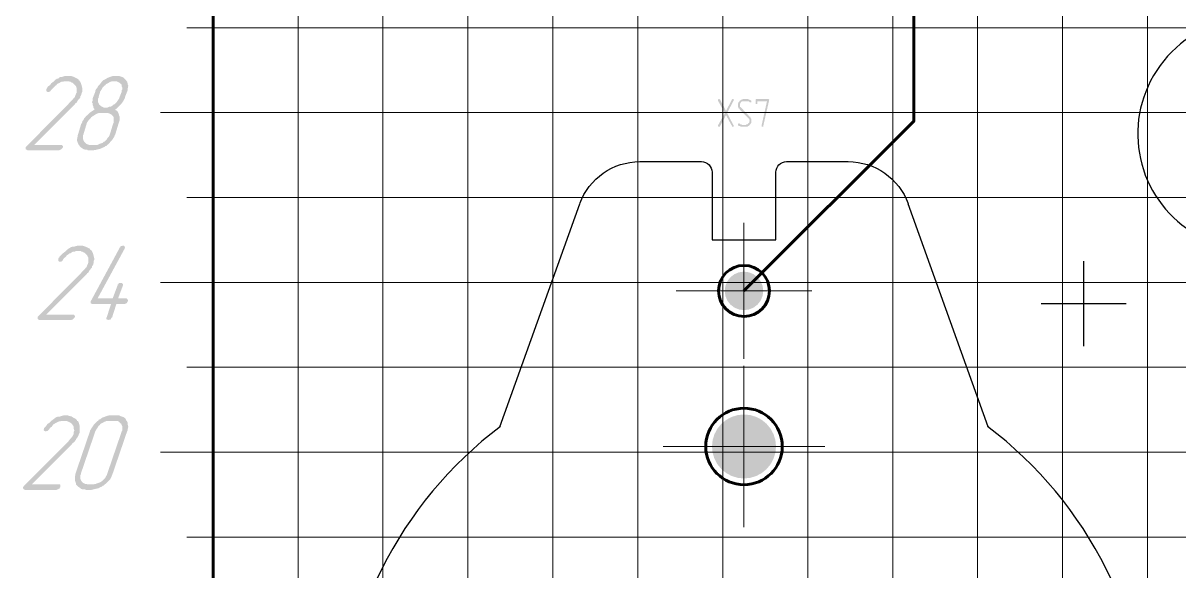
# Paper-space layout 'Layout1' of a CAD drawing. Extents: x -1 to 840, y -1 to 593.
# Drawn here: x 100.3 to 154.8, y 365.6 to 391.4 of the extents above; entities that cross this region are included whole.
import ezdxf

# ---------------------------------------------------------------- set-up
doc = ezdxf.new("R2010")
doc.units = 0
doc.header["$MEASUREMENT"] = 0
doc.layers.add('PDF _Геометрия', color=7, linetype='CONTINUOUS')
doc.layers.add('PDF _Сплошная заливка', color=7, linetype='CONTINUOUS')

psp = doc.layouts.get("Layout1")

# ---------------------------------------------------------------- hatches: boundary and pattern name
at = {"layer": 'PDF _Сплошная заливка', "transparency": 33554559}
for points in [[(102.505, 388.92), (102.53, 388.92), (102.581, 388.92), (102.657, 388.895), (102.733, 388.869), (102.835, 388.819), (102.937, 388.768), (102.962, 388.717), (103.013, 388.692), (103.013, 388.666), (103.013, 388.666), (103.038, 388.641), (103.038, 388.641), (103.064, 388.59), (103.089, 388.514), (103.114, 388.412), (103.14, 388.311), (103.14, 388.26), (103.14, 388.184), (103.114, 388.133), (103.089, 388.057), (103.089, 388.057), (103.089, 388.031), (103.089, 388.031), (103.064, 387.98), (103.038, 387.955), (103.038, 387.904), (102.987, 387.828), (102.962, 387.828), (102.962, 387.803), (102.937, 387.777), (102.911, 387.752), (102.886, 387.701), (102.86, 387.65), (102.81, 387.625), (102.759, 387.549), (100.879, 385.669), (102.149, 385.669), (102.149, 385.669), (102.174, 385.669), (102.2, 385.644), (102.2, 385.618), (102.225, 385.618), (102.225, 385.593), (102.225, 385.542), (102.2, 385.542), (102.2, 385.517), (102.174, 385.491), (102.149, 385.466), (102.149, 385.466), (102.124, 385.44), (102.098, 385.44), (102.047, 385.415), (100.549, 385.415), (100.523, 385.44), (100.498, 385.44), (100.472, 385.466), (100.472, 385.466), (100.472, 385.491), (100.472, 385.517), (100.472, 385.567), (100.472, 385.567), (100.472, 385.567), (100.523, 385.618), (102.581, 387.701), (102.683, 387.803), (102.733, 387.879), (102.759, 387.879), (102.759, 387.904), (102.759, 387.904), (102.784, 387.93), (102.81, 388.006), (102.835, 388.057), (102.835, 388.082), (102.835, 388.082), (102.86, 388.107), (102.86, 388.158), (102.86, 388.209), (102.86, 388.285), (102.86, 388.361), (102.835, 388.438), (102.81, 388.463), (102.784, 388.488), (102.784, 388.488), (102.759, 388.514), (102.759, 388.514), (102.733, 388.539), (102.683, 388.59), (102.606, 388.616), (102.606, 388.616), (102.581, 388.641), (102.556, 388.641), (102.53, 388.641), (102.505, 388.666), (102.479, 388.666), (102.378, 388.666), (102.352, 388.666), (102.327, 388.666), (102.276, 388.666), (102.225, 388.641), (102.149, 388.641), (102.098, 388.616), (102.022, 388.565), (102.022, 388.565), (101.997, 388.565), (101.946, 388.539), (101.92, 388.488), (101.87, 388.463), (101.793, 388.387), (101.743, 388.336), (101.666, 388.26), (101.666, 388.234), (101.641, 388.234), (101.641, 388.209), (101.616, 388.184), (101.59, 388.184), (101.59, 388.184), (101.565, 388.158), (101.539, 388.158), (101.514, 388.158), (101.489, 388.158), (101.463, 388.184), (101.438, 388.184), (101.438, 388.209), (101.438, 388.234), (101.438, 388.26), (101.438, 388.285), (101.463, 388.336), (101.463, 388.336), (101.463, 388.336), (101.489, 388.361), (101.489, 388.387), (101.539, 388.438), (101.616, 388.488), (101.666, 388.565), (101.768, 388.641), (101.844, 388.717), (101.946, 388.793), (101.946, 388.793), (101.946, 388.793), (101.997, 388.793), (102.047, 388.844), (102.098, 388.869), (102.174, 388.869), (102.251, 388.895), (102.352, 388.92), (102.454, 388.92), (102.479, 388.92)], [(133.778, 387.828), (133.778, 387.828), (133.803, 387.803), (133.803, 387.803), (133.803, 387.803), (133.803, 387.803), (133.829, 387.777), (133.829, 387.777), (133.829, 387.777), (133.803, 387.752), (133.803, 387.752), (133.498, 387.168), (133.803, 386.583), (133.803, 386.583), (133.803, 386.583), (133.803, 386.583), (133.829, 386.558), (133.829, 386.558), (133.803, 386.558), (133.803, 386.558), (133.803, 386.533), (133.803, 386.533), (133.803, 386.533), (133.778, 386.533), (133.778, 386.533), (133.753, 386.533), (133.753, 386.533), (133.727, 386.533), (133.727, 386.533), (133.727, 386.558), (133.448, 387.066), (133.168, 386.558), (133.168, 386.533), (133.143, 386.533), (133.143, 386.533), (133.117, 386.533), (133.117, 386.533), (133.117, 386.533), (133.117, 386.533), (133.092, 386.533), (133.092, 386.533), (133.092, 386.533), (133.092, 386.533), (133.067, 386.558), (133.067, 386.558), (133.067, 386.558), (133.067, 386.583), (133.067, 386.583), (133.067, 386.583), (133.397, 387.168), (133.067, 387.752), (133.067, 387.777), (133.067, 387.777), (133.067, 387.777), (133.067, 387.803), (133.092, 387.803), (133.092, 387.803), (133.092, 387.828), (133.117, 387.828), (133.117, 387.828), (133.117, 387.828), (133.143, 387.828), (133.143, 387.828), (133.143, 387.803), (133.168, 387.803), (133.448, 387.269), (133.727, 387.803), (133.727, 387.803), (133.727, 387.803), (133.727, 387.803), (133.753, 387.828), (133.753, 387.828), (133.778, 387.828)], [(134.438, 387.828), (134.464, 387.828), (134.489, 387.828), (134.515, 387.803), (134.515, 387.803), (134.54, 387.803), (134.54, 387.803), (134.565, 387.803), (134.565, 387.777), (134.591, 387.777), (134.642, 387.752), (134.642, 387.752), (134.642, 387.752), (134.642, 387.752), (134.642, 387.752), (134.642, 387.752), (134.642, 387.727), (134.642, 387.727), (134.642, 387.727), (134.642, 387.701), (134.642, 387.701), (134.642, 387.676), (134.642, 387.676), (134.616, 387.676), (134.616, 387.676), (134.616, 387.676), (134.591, 387.676), (134.565, 387.676), (134.565, 387.676), (134.54, 387.701), (134.54, 387.701), (134.515, 387.727), (134.489, 387.727), (134.464, 387.727), (134.413, 387.727), (134.261, 387.727), (134.261, 387.727), (134.235, 387.727), (134.21, 387.727), (134.184, 387.701), (134.159, 387.701), (134.159, 387.676), (134.134, 387.676), (134.134, 387.676), (134.134, 387.65), (134.134, 387.625), (134.108, 387.625), (134.108, 387.599), (134.108, 387.574), (134.108, 387.549), (134.108, 387.498), (134.108, 387.498), (134.108, 387.472), (134.108, 387.472), (134.108, 387.472), (134.108, 387.472), (134.108, 387.447), (134.134, 387.447), (134.159, 387.422), (134.565, 386.99), (134.565, 386.99), (134.565, 386.99), (134.591, 386.99), (134.591, 386.964), (134.591, 386.964), (134.616, 386.939), (134.616, 386.914), (134.616, 386.914), (134.642, 386.888), (134.642, 386.837), (134.642, 386.837), (134.642, 386.812), (134.642, 386.787), (134.642, 386.787), (134.642, 386.787), (134.642, 386.787), (134.642, 386.761), (134.642, 386.736), (134.642, 386.71), (134.616, 386.685), (134.591, 386.634), (134.565, 386.609), (134.565, 386.609), (134.565, 386.583), (134.54, 386.583), (134.515, 386.558), (134.489, 386.558), (134.464, 386.533), (134.413, 386.533), (134.388, 386.533), (134.362, 386.533), (134.21, 386.533), (134.21, 386.533), (134.184, 386.533), (134.159, 386.533), (134.134, 386.533), (134.083, 386.558), (134.057, 386.558), (134.032, 386.583), (134.007, 386.609), (134.007, 386.634), (134.007, 386.634), (134.007, 386.634), (134.007, 386.634), (134.007, 386.66), (134.007, 386.66), (134.032, 386.66), (134.032, 386.66), (134.057, 386.685), (134.083, 386.66), (134.083, 386.66), (134.083, 386.66), (134.108, 386.66), (134.108, 386.634), (134.134, 386.634), (134.159, 386.634), (134.21, 386.609), (134.235, 386.609), (134.388, 386.609), (134.388, 386.609), (134.413, 386.634), (134.438, 386.634), (134.464, 386.634), (134.489, 386.66), (134.489, 386.66), (134.489, 386.685), (134.515, 386.685), (134.515, 386.685), (134.54, 386.71), (134.54, 386.736), (134.54, 386.761), (134.565, 386.787), (134.565, 386.812), (134.54, 386.837), (134.54, 386.837), (134.54, 386.837), (134.54, 386.837), (134.54, 386.863), (134.54, 386.863), (134.54, 386.863), (134.54, 386.863), (134.54, 386.863), (134.54, 386.888), (134.54, 386.888), (134.515, 386.914), (134.515, 386.914), (134.489, 386.939), (134.083, 387.346), (134.083, 387.346), (134.083, 387.346), (134.083, 387.371), (134.057, 387.371), (134.057, 387.396), (134.032, 387.396), (134.032, 387.422), (134.032, 387.447), (134.032, 387.447), (134.007, 387.447), (134.007, 387.472), (134.007, 387.472), (134.007, 387.498), (134.007, 387.498), (134.007, 387.549), (134.007, 387.549), (134.007, 387.549), (134.007, 387.549), (134.007, 387.574), (134.007, 387.574), (134.007, 387.599), (134.032, 387.65), (134.032, 387.676), (134.057, 387.701), (134.083, 387.727), (134.083, 387.727), (134.083, 387.752), (134.083, 387.752), (134.108, 387.752), (134.134, 387.777), (134.159, 387.803), (134.21, 387.803), (134.235, 387.828), (134.261, 387.828)], [(135.455, 387.828), (135.455, 387.828), (135.48, 387.803), (135.48, 387.803), (135.48, 387.803), (135.48, 387.803), (135.48, 387.777), (135.48, 387.777), (135.201, 386.558), (135.201, 386.558), (135.201, 386.558), (135.201, 386.533), (135.201, 386.533), (135.175, 386.533), (135.15, 386.533), (135.15, 386.533), (135.15, 386.533), (135.124, 386.533), (135.124, 386.533), (135.124, 386.533), (135.124, 386.558), (135.124, 386.558), (135.124, 386.583), (135.378, 387.727), (134.921, 387.727), (134.921, 387.625), (134.921, 387.625), (134.921, 387.625), (134.921, 387.625), (134.921, 387.599), (134.921, 387.599), (134.921, 387.599), (134.896, 387.599), (134.896, 387.599), (134.896, 387.599), (134.87, 387.599), (134.87, 387.599), (134.845, 387.599), (134.845, 387.599), (134.845, 387.599), (134.845, 387.625), (134.845, 387.625), (134.845, 387.777), (134.845, 387.777), (134.845, 387.777), (134.845, 387.803), (134.845, 387.803), (134.845, 387.803), (134.87, 387.828), (134.87, 387.828), (134.896, 387.828)], [(103.064, 380.919), (103.089, 380.919), (103.14, 380.919), (103.216, 380.894), (103.292, 380.868), (103.394, 380.818), (103.496, 380.767), (103.521, 380.716), (103.572, 380.691), (103.572, 380.665), (103.572, 380.665), (103.597, 380.665), (103.597, 380.64), (103.623, 380.589), (103.648, 380.513), (103.673, 380.411), (103.699, 380.31), (103.699, 380.259), (103.673, 380.208), (103.673, 380.132), (103.648, 380.056), (103.648, 380.056), (103.648, 380.056), (103.648, 380.03), (103.623, 379.979), (103.597, 379.954), (103.597, 379.903), (103.521, 379.827), (103.521, 379.827), (103.521, 379.802), (103.496, 379.776), (103.47, 379.751), (103.445, 379.7), (103.419, 379.649), (103.368, 379.624), (103.318, 379.548), (101.438, 377.668), (102.708, 377.668), (102.708, 377.668), (102.733, 377.668), (102.759, 377.643), (102.759, 377.617), (102.784, 377.617), (102.784, 377.592), (102.784, 377.541), (102.759, 377.541), (102.759, 377.516), (102.733, 377.49), (102.708, 377.465), (102.708, 377.465), (102.683, 377.439), (102.657, 377.439), (102.606, 377.414), (101.107, 377.414), (101.082, 377.439), (101.057, 377.439), (101.031, 377.465), (101.031, 377.465), (101.031, 377.49), (101.031, 377.516), (101.031, 377.567), (101.031, 377.567), (101.031, 377.567), (101.082, 377.617), (103.14, 379.7), (103.241, 379.802), (103.292, 379.878), (103.318, 379.878), (103.318, 379.903), (103.318, 379.903), (103.343, 379.929), (103.368, 380.005), (103.394, 380.056), (103.394, 380.081), (103.394, 380.081), (103.419, 380.107), (103.419, 380.157), (103.419, 380.208), (103.419, 380.284), (103.419, 380.36), (103.368, 380.437), (103.368, 380.462), (103.343, 380.488), (103.318, 380.513), (103.318, 380.513), (103.318, 380.513), (103.292, 380.538), (103.241, 380.589), (103.165, 380.615), (103.165, 380.615), (103.14, 380.64), (103.114, 380.64), (103.089, 380.64), (103.064, 380.665), (103.013, 380.665), (102.937, 380.665), (102.911, 380.665), (102.86, 380.665), (102.835, 380.665), (102.784, 380.64), (102.708, 380.64), (102.657, 380.615), (102.581, 380.564), (102.581, 380.564), (102.556, 380.564), (102.505, 380.538), (102.479, 380.513), (102.403, 380.462), (102.352, 380.386), (102.276, 380.335), (102.225, 380.259), (102.225, 380.233), (102.2, 380.233), (102.2, 380.208), (102.174, 380.183), (102.149, 380.183), (102.149, 380.183), (102.124, 380.157), (102.098, 380.157), (102.073, 380.157), (102.047, 380.157), (102.022, 380.183), (101.997, 380.208), (101.997, 380.208), (101.997, 380.233), (101.997, 380.259), (101.997, 380.284), (102.022, 380.335), (102.022, 380.335), (102.022, 380.36), (102.047, 380.36), (102.047, 380.386), (102.098, 380.437), (102.174, 380.513), (102.225, 380.564), (102.327, 380.64), (102.403, 380.716), (102.505, 380.792), (102.505, 380.792), (102.505, 380.792), (102.556, 380.818), (102.581, 380.843), (102.657, 380.868), (102.733, 380.868), (102.81, 380.894), (102.911, 380.919), (103.013, 380.919), (103.038, 380.919)], [(105.071, 380.919), (105.096, 380.919), (105.121, 380.894), (105.121, 380.894), (105.121, 380.868), (105.147, 380.843), (105.121, 380.792), (105.121, 380.767), (103.851, 378.43), (104.562, 378.43), (104.791, 379.04), (104.791, 379.065), (104.791, 379.09), (104.817, 379.09), (104.842, 379.141), (104.867, 379.141), (104.867, 379.167), (104.918, 379.167), (104.944, 379.167), (104.969, 379.167), (104.969, 379.167), (104.994, 379.167), (105.02, 379.141), (105.02, 379.141), (105.045, 379.116), (105.045, 379.09), (105.045, 379.04), (104.817, 378.43), (105.198, 378.43), (105.223, 378.43), (105.248, 378.405), (105.274, 378.379), (105.274, 378.379), (105.274, 378.354), (105.299, 378.328), (105.274, 378.303), (105.274, 378.303), (105.274, 378.278), (105.248, 378.252), (105.223, 378.201), (105.198, 378.201), (105.198, 378.201), (105.147, 378.176), (105.121, 378.176), (104.74, 378.176), (104.537, 377.541), (104.512, 377.541), (104.512, 377.516), (104.486, 377.49), (104.461, 377.439), (104.436, 377.439), (104.436, 377.439), (104.385, 377.439), (104.359, 377.414), (104.359, 377.414), (104.334, 377.439), (104.308, 377.439), (104.283, 377.439), (104.283, 377.465), (104.258, 377.465), (104.258, 377.49), (104.258, 377.516), (104.283, 377.541), (104.486, 378.176), (103.597, 378.176), (103.572, 378.176), (103.546, 378.201), (103.521, 378.201), (103.521, 378.201), (103.521, 378.227), (103.521, 378.252), (103.521, 378.303), (103.546, 378.328), (104.893, 380.818), (104.893, 380.843), (104.918, 380.843), (104.918, 380.868), (104.944, 380.894), (105.045, 380.919), (105.045, 380.919)], [(134.294, 378.788), (133.386, 378.788), (133.417, 379.022), (133.508, 379.241), (133.652, 379.429), (133.84, 379.574), (134.059, 379.664), (134.294, 379.695)], [(134.294, 378.788), (134.294, 377.88), (134.059, 377.911), (133.84, 378.001), (133.652, 378.146), (133.508, 378.334), (133.417, 378.552), (133.386, 378.788)], [(102.403, 372.918), (102.428, 372.918), (102.454, 372.918), (102.53, 372.893), (102.632, 372.868), (102.708, 372.817), (102.81, 372.766), (102.86, 372.715), (102.886, 372.69), (102.886, 372.664), (102.911, 372.664), (102.911, 372.664), (102.937, 372.639), (102.962, 372.588), (102.987, 372.512), (103.013, 372.41), (103.013, 372.309), (103.013, 372.258), (103.013, 372.207), (103.013, 372.131), (102.987, 372.055), (102.987, 372.055), (102.987, 372.055), (102.962, 372.029), (102.962, 372.004), (102.937, 371.953), (102.911, 371.902), (102.86, 371.826), (102.86, 371.826), (102.835, 371.801), (102.835, 371.775), (102.81, 371.75), (102.784, 371.699), (102.733, 371.648), (102.683, 371.623), (102.632, 371.547), (100.752, 369.667), (102.022, 369.667), (102.047, 369.667), (102.073, 369.667), (102.098, 369.642), (102.098, 369.616), (102.098, 369.616), (102.098, 369.591), (102.098, 369.54), (102.098, 369.54), (102.073, 369.515), (102.073, 369.489), (102.047, 369.464), (102.022, 369.464), (101.997, 369.438), (101.971, 369.438), (101.92, 369.413), (100.422, 369.413), (100.396, 369.438), (100.371, 369.438), (100.371, 369.464), (100.345, 369.464), (100.345, 369.489), (100.345, 369.515), (100.345, 369.566), (100.371, 369.566), (100.371, 369.566), (100.396, 369.616), (102.479, 371.699), (102.556, 371.801), (102.632, 371.877), (102.632, 371.877), (102.632, 371.902), (102.657, 371.902), (102.657, 371.928), (102.708, 372.004), (102.733, 372.055), (102.733, 372.08), (102.733, 372.08), (102.733, 372.106), (102.733, 372.156), (102.759, 372.207), (102.733, 372.283), (102.733, 372.359), (102.708, 372.436), (102.683, 372.461), (102.657, 372.487), (102.657, 372.512), (102.657, 372.512), (102.632, 372.512), (102.632, 372.537), (102.556, 372.588), (102.505, 372.613), (102.479, 372.613), (102.479, 372.639), (102.454, 372.639), (102.428, 372.639), (102.403, 372.664), (102.352, 372.664), (102.251, 372.664), (102.225, 372.664), (102.2, 372.664), (102.149, 372.664), (102.098, 372.639), (102.047, 372.639), (101.971, 372.613), (101.895, 372.563), (101.895, 372.563), (101.87, 372.563), (101.844, 372.537), (101.793, 372.512), (101.743, 372.461), (101.692, 372.385), (101.616, 372.334), (101.565, 372.258), (101.539, 372.232), (101.539, 372.232), (101.514, 372.207), (101.489, 372.182), (101.489, 372.182), (101.463, 372.182), (101.438, 372.182), (101.412, 372.156), (101.412, 372.156), (101.387, 372.182), (101.362, 372.182), (101.336, 372.207), (101.336, 372.207), (101.311, 372.232), (101.311, 372.258), (101.336, 372.283), (101.336, 372.334), (101.336, 372.334), (101.362, 372.359), (101.362, 372.359), (101.387, 372.385), (101.438, 372.436), (101.489, 372.512), (101.565, 372.563), (101.641, 372.639), (101.743, 372.715), (101.844, 372.791), (101.844, 372.791), (101.844, 372.791), (101.87, 372.817), (101.92, 372.842), (101.997, 372.868), (102.073, 372.868), (102.149, 372.893), (102.251, 372.918), (102.327, 372.918), (102.378, 372.918)], [(134.294, 371.458), (134.294, 372.965), (134.589, 372.936), (134.871, 372.85), (135.132, 372.711), (135.36, 372.523), (135.548, 372.295), (135.687, 372.034), (135.773, 371.752), (135.802, 371.458)], [(134.294, 371.458), (134.294, 369.95), (134, 369.979), (133.717, 370.065), (133.457, 370.204), (133.228, 370.392), (133.041, 370.62), (132.902, 370.881), (132.816, 371.163), (132.787, 371.458)], [(134.294, 371.458), (135.802, 371.458), (135.773, 371.163), (135.687, 370.881), (135.548, 370.62), (135.36, 370.392), (135.132, 370.204), (134.871, 370.065), (134.589, 369.979), (134.294, 369.95)]]:
    psp.add_hatch(color=256, dxfattribs=at).paths.add_polyline_path(points)
h = psp.add_hatch(color=256, dxfattribs=at)
h.paths.add_polyline_path([(104.664, 388.666), (104.613, 388.666), (104.588, 388.666), (104.537, 388.666), (104.461, 388.641), (104.41, 388.616), (104.334, 388.565), (104.258, 388.539), (104.232, 388.514), (104.232, 388.488), (104.181, 388.463), (104.156, 388.438), (104.105, 388.387), (104.054, 388.311), (104.029, 388.26), (103.978, 388.184), (103.902, 387.93), (103.902, 387.904), (103.902, 387.879), (103.877, 387.853), (103.877, 387.803), (103.877, 387.752), (103.877, 387.676), (103.902, 387.625), (103.927, 387.574), (103.927, 387.549), (103.953, 387.549), (103.978, 387.523), (104.004, 387.498), (104.054, 387.472), (104.105, 387.447), (104.156, 387.422), (104.232, 387.422), (104.258, 387.422), (104.308, 387.422), (104.359, 387.447), (104.41, 387.472), (104.486, 387.472), (104.562, 387.523), (104.613, 387.574), (104.639, 387.574), (104.664, 387.599), (104.69, 387.625), (104.74, 387.676), (104.766, 387.701), (104.817, 387.777), (104.867, 387.853), (104.893, 387.93), (104.994, 388.184), (104.994, 388.184), (104.994, 388.209), (104.994, 388.26), (105.02, 388.285), (105.02, 388.361), (104.994, 388.412), (104.994, 388.463), (104.969, 388.539), (104.944, 388.539), (104.944, 388.539), (104.918, 388.565), (104.893, 388.59), (104.842, 388.616), (104.791, 388.641), (104.74, 388.666)], flags=0)
h.paths.add_polyline_path([(104.258, 387.168), (103.978, 387.168), (103.953, 387.168), (103.902, 387.168), (103.826, 387.142), (103.775, 387.117), (103.699, 387.066), (103.623, 387.015), (103.597, 387.015), (103.597, 386.99), (103.546, 386.964), (103.521, 386.914), (103.47, 386.863), (103.419, 386.812), (103.368, 386.736), (103.343, 386.685), (103.191, 386.177), (103.191, 386.152), (103.165, 386.152), (103.165, 386.101), (103.165, 386.05), (103.165, 385.999), (103.165, 385.948), (103.191, 385.872), (103.216, 385.821), (103.216, 385.821), (103.241, 385.796), (103.267, 385.771), (103.292, 385.745), (103.318, 385.72), (103.368, 385.695), (103.445, 385.669), (103.521, 385.669), (103.8, 385.669), (103.851, 385.669), (103.902, 385.695), (103.953, 385.72), (104.029, 385.745), (104.105, 385.771), (104.156, 385.821), (104.181, 385.821), (104.207, 385.847), (104.232, 385.872), (104.283, 385.923), (104.308, 385.974), (104.359, 386.025), (104.41, 386.101), (104.436, 386.177), (104.588, 386.685), (104.613, 386.685), (104.613, 386.71), (104.613, 386.736), (104.613, 386.787), (104.613, 386.863), (104.613, 386.914), (104.613, 386.964), (104.588, 387.015), (104.562, 387.041), (104.562, 387.041), (104.537, 387.066), (104.512, 387.091), (104.461, 387.117), (104.41, 387.142), (104.334, 387.168)], flags=0)
h.paths.add_polyline_path([(104.791, 388.92), (104.842, 388.92), (104.918, 388.895), (104.994, 388.869), (105.071, 388.844), (105.147, 388.768), (105.198, 388.717), (105.198, 388.692), (105.223, 388.692), (105.223, 388.666), (105.248, 388.641), (105.248, 388.59), (105.274, 388.565), (105.274, 388.514), (105.299, 388.463), (105.274, 388.336), (105.274, 388.26), (105.248, 388.184), (105.147, 387.93), (105.147, 387.904), (105.147, 387.879), (105.121, 387.853), (105.096, 387.803), (105.071, 387.752), (105.045, 387.701), (104.969, 387.599), (104.969, 387.599), (104.944, 387.574), (104.918, 387.549), (104.893, 387.523), (104.842, 387.472), (104.791, 387.422), (104.74, 387.371), (104.69, 387.346), (104.69, 387.32), (104.69, 387.32), (104.715, 387.295), (104.766, 387.269), (104.791, 387.244), (104.817, 387.193), (104.842, 387.142), (104.867, 387.066), (104.867, 387.066), (104.867, 387.041), (104.893, 386.99), (104.893, 386.964), (104.893, 386.888), (104.893, 386.837), (104.867, 386.761), (104.842, 386.685), (104.69, 386.177), (104.69, 386.152), (104.69, 386.152), (104.664, 386.126), (104.664, 386.126), (104.639, 386.05), (104.588, 385.974), (104.537, 385.898), (104.461, 385.821), (104.385, 385.72), (104.283, 385.644), (104.283, 385.644), (104.283, 385.618), (104.258, 385.618), (104.232, 385.618), (104.207, 385.593), (104.181, 385.567), (104.105, 385.542), (104.004, 385.491), (103.902, 385.466), (103.8, 385.44), (103.673, 385.415), (103.394, 385.415), (103.368, 385.44), (103.318, 385.44), (103.267, 385.44), (103.191, 385.466), (103.114, 385.517), (103.038, 385.567), (102.987, 385.644), (102.987, 385.644), (102.962, 385.669), (102.937, 385.72), (102.911, 385.796), (102.886, 385.872), (102.886, 385.948), (102.911, 386.05), (102.911, 386.101), (102.937, 386.177), (103.089, 386.685), (103.114, 386.685), (103.114, 386.71), (103.14, 386.736), (103.14, 386.787), (103.191, 386.837), (103.216, 386.914), (103.267, 386.964), (103.318, 387.041), (103.343, 387.041), (103.368, 387.066), (103.394, 387.091), (103.445, 387.142), (103.496, 387.193), (103.572, 387.244), (103.648, 387.295), (103.724, 387.346), (103.724, 387.346), (103.724, 387.346), (103.699, 387.371), (103.673, 387.396), (103.648, 387.447), (103.648, 387.498), (103.623, 387.549), (103.623, 387.599), (103.623, 387.599), (103.623, 387.625), (103.597, 387.65), (103.597, 387.701), (103.623, 387.752), (103.623, 387.803), (103.623, 387.853), (103.648, 387.93), (103.75, 388.184), (103.75, 388.184), (103.75, 388.184), (103.75, 388.209), (103.75, 388.234), (103.775, 388.285), (103.826, 388.336), (103.877, 388.438), (103.953, 388.514), (104.029, 388.616), (104.131, 388.717), (104.131, 388.717), (104.156, 388.717), (104.181, 388.742), (104.232, 388.768), (104.283, 388.793), (104.308, 388.819), (104.436, 388.869), (104.588, 388.92), (104.664, 388.92), (104.766, 388.92)], flags=0)
at = {"layer": 'PDF _Сплошная заливка', "true_color": 0xffffff, "transparency": 33554559}
for points in [[(134.294, 379.695), (134.529, 379.664), (134.748, 379.574), (134.936, 379.429), (135.081, 379.241), (135.171, 379.022), (135.202, 378.788), (134.294, 378.788)], [(135.202, 378.788), (135.171, 378.552), (135.081, 378.334), (134.936, 378.146), (134.748, 378.001), (134.529, 377.911), (134.294, 377.88), (134.294, 378.788)], [(132.787, 371.458), (132.816, 371.752), (132.902, 372.034), (133.041, 372.295), (133.228, 372.523), (133.457, 372.711), (133.717, 372.85), (134, 372.936), (134.294, 372.965), (134.294, 371.458)]]:
    psp.add_hatch(color=7, dxfattribs=at).paths.add_polyline_path(points)
at = {"layer": 'PDF _Сплошная заливка', "transparency": 33554559}
h = psp.add_hatch(color=256, dxfattribs=at)
h.paths.add_polyline_path([(104.664, 372.664), (104.385, 372.664), (104.334, 372.664), (104.283, 372.664), (104.232, 372.639), (104.156, 372.613), (104.08, 372.563), (104.004, 372.537), (104.004, 372.512), (103.978, 372.512), (103.953, 372.461), (103.902, 372.436), (103.877, 372.385), (103.826, 372.309), (103.775, 372.232), (103.75, 372.182), (103.064, 370.175), (103.064, 370.175), (103.064, 370.15), (103.038, 370.099), (103.038, 370.048), (103.038, 369.997), (103.038, 369.947), (103.064, 369.87), (103.089, 369.819), (103.114, 369.819), (103.114, 369.794), (103.14, 369.769), (103.165, 369.743), (103.216, 369.718), (103.267, 369.692), (103.318, 369.692), (103.394, 369.667), (103.673, 369.667), (103.724, 369.692), (103.775, 369.692), (103.826, 369.718), (103.902, 369.743), (103.978, 369.769), (104.054, 369.819), (104.054, 369.819), (104.08, 369.845), (104.105, 369.87), (104.156, 369.921), (104.207, 369.972), (104.232, 370.023), (104.283, 370.099), (104.308, 370.175), (104.994, 372.182), (104.994, 372.182), (105.02, 372.207), (105.02, 372.232), (105.02, 372.283), (105.02, 372.359), (105.02, 372.41), (104.994, 372.461), (104.969, 372.512), (104.969, 372.537), (104.944, 372.537), (104.918, 372.563), (104.893, 372.588), (104.842, 372.639), (104.791, 372.664), (104.74, 372.664)], flags=0)
h.paths.add_polyline_path([(104.817, 372.918), (104.867, 372.918), (104.918, 372.893), (104.994, 372.868), (105.071, 372.842), (105.147, 372.791), (105.198, 372.715), (105.198, 372.69), (105.223, 372.664), (105.248, 372.613), (105.274, 372.563), (105.274, 372.487), (105.299, 372.385), (105.274, 372.283), (105.274, 372.232), (105.248, 372.182), (104.562, 370.175), (104.562, 370.175), (104.562, 370.15), (104.562, 370.15), (104.537, 370.124), (104.512, 370.048), (104.486, 369.997), (104.436, 369.896), (104.359, 369.819), (104.258, 369.718), (104.156, 369.642), (104.156, 369.642), (104.156, 369.642), (104.131, 369.616), (104.105, 369.616), (104.08, 369.591), (104.054, 369.566), (103.978, 369.54), (103.902, 369.489), (103.775, 369.464), (103.673, 369.438), (103.572, 369.413), (103.292, 369.413), (103.267, 369.438), (103.216, 369.438), (103.14, 369.438), (103.064, 369.464), (103.013, 369.515), (102.937, 369.566), (102.86, 369.642), (102.86, 369.642), (102.835, 369.667), (102.835, 369.718), (102.81, 369.794), (102.784, 369.87), (102.784, 369.947), (102.784, 370.048), (102.81, 370.124), (102.81, 370.175), (103.496, 372.182), (103.496, 372.182), (103.496, 372.182), (103.496, 372.207), (103.521, 372.232), (103.546, 372.283), (103.597, 372.359), (103.648, 372.436), (103.699, 372.512), (103.8, 372.613), (103.902, 372.69), (103.902, 372.715), (103.902, 372.715), (103.927, 372.715), (103.953, 372.74), (103.978, 372.74), (104.004, 372.766), (104.08, 372.817), (104.156, 372.842), (104.283, 372.893), (104.385, 372.918), (104.436, 372.918), (104.791, 372.918)], flags=0)

# ---------------------------------------------------------------- linework, layer by layer
at = {"layer": 'PDF _Геометрия', "lineweight": 20}
for points in [[(108.05, 331.188), (109.29, 331.188), (109.29, 491.187), (349.334, 491.187), (349.334, 331.188)], [(113.291, 329.948), (113.291, 331.188), (113.291, 491.187)], [(117.291, 328.708), (117.291, 331.188), (117.291, 491.187)], [(121.292, 329.948), (121.292, 331.188), (121.292, 491.187)], [(125.293, 328.708), (125.293, 331.188), (125.293, 491.187)], [(129.294, 329.948), (129.294, 331.188), (129.294, 491.187)], [(133.294, 328.708), (133.294, 331.188), (133.294, 491.187)], [(137.295, 329.948), (137.295, 331.188), (137.295, 491.187)], [(141.296, 328.708), (141.296, 331.188), (141.296, 491.187)], [(145.296, 329.948), (145.296, 331.188), (145.296, 491.187)], [(149.297, 328.708), (149.297, 331.188), (149.297, 491.187)], [(153.298, 329.948), (153.298, 331.188), (153.298, 491.187)], [(108.05, 391.187), (109.29, 391.187), (349.334, 391.187)], [(106.809, 387.188), (109.29, 387.188), (349.334, 387.188)], [(108.05, 387.188), (109.29, 387.188)], [(108.05, 383.187), (109.29, 383.187), (349.334, 383.187)], [(134.294, 375.588), (134.294, 381.988)], [(134.294, 375.888), (134.294, 381.688)], [(106.809, 379.188), (109.29, 379.188), (349.334, 379.188)], [(108.05, 379.188), (109.29, 379.188)], [(131.094, 378.788), (137.495, 378.788)], [(131.394, 378.788), (137.195, 378.788)], [(108.05, 375.188), (109.29, 375.188), (349.334, 375.188)], [(134.294, 367.657), (134.294, 375.258)], [(134.294, 367.958), (134.294, 374.957)], [(130.494, 371.458), (138.095, 371.458)], [(130.794, 371.458), (137.795, 371.458)], [(106.809, 371.188), (109.29, 371.188), (349.334, 371.188)], [(108.05, 371.188), (109.29, 371.188)], [(108.05, 367.188), (109.29, 367.188), (349.334, 367.188)]]:
    psp.add_lwpolyline(points, dxfattribs=at)
at = {"layer": 'PDF _Геометрия', "lineweight": 60}
for points in [[(109.29, 491.187), (109.29, 331.188), (349.334, 331.188), (349.334, 491.187)], [(349.334, 491.187), (109.29, 491.187), (109.29, 331.188), (109.29, 491.187)]]:
    psp.add_lwpolyline(points, close=True, dxfattribs=at)
for points in [[(109.29, 331.188), (109.29, 491.187)], [(134.294, 378.788), (142.296, 386.787), (142.296, 402.028), (144.809, 404.54), (144.809, 419.835), (142.296, 422.348)]]:
    psp.add_lwpolyline(points, dxfattribs=at)
at = {"layer": 'PDF _Геометрия', "lineweight": 30}
psp.add_lwpolyline([(156.312, 391.274, 0.20956), (153.211, 388.174, 0.414279), (156.312, 381.101)], format="xyb", dxfattribs=at)
at = {"layer": 'PDF _Геометрия', "lineweight": 25}
for points in [[(126.565, 382.903, -0.315287), (129.384, 384.878), (132.294, 384.877, -0.414164), (132.794, 384.377), (132.794, 381.188), (135.795, 381.188), (135.795, 384.377, -0.414164), (136.295, 384.878), (139.205, 384.878, -0.315274), (142.025, 382.903)], [(122.824, 372.401, 0.235494), (115.241, 357.195, 0.383873), (132.3, 338.245)], [(136.289, 338.245, 0.383873), (153.348, 357.195, 0.235494), (145.765, 372.401)]]:
    psp.add_lwpolyline(points, format="xyb", dxfattribs=at)
for points in [[(122.792, 372.378), (126.559, 382.889)], [(145.797, 372.378), (142.03, 382.889)], [(150.297, 376.188), (150.297, 380.187)], [(148.297, 378.188), (152.298, 378.188)]]:
    psp.add_lwpolyline(points, dxfattribs=at)
at = {"layer": 'PDF _Геометрия', "lineweight": 60}
for centre, radius in [((134.295, 378.787), 1.2), ((134.295, 378.787), 1.2), ((134.295, 371.457), 1.8), ((134.295, 371.457), 1.8)]:
    psp.add_circle(centre, radius, dxfattribs=at)

doc.saveas('drawing.dxf')
